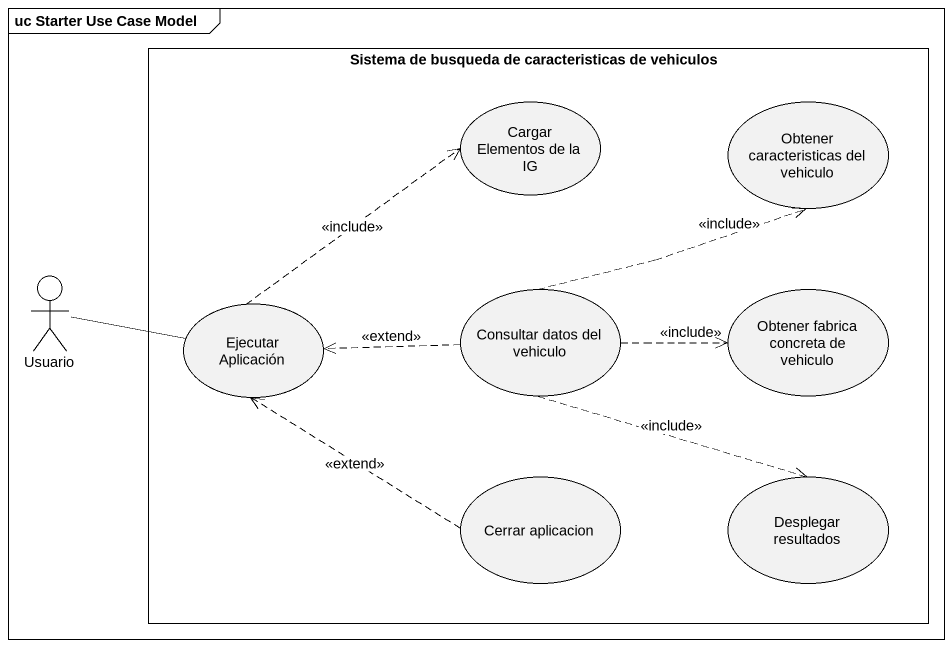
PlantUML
@startuml
mainframe uc Starter Use Case Model
rectangle "Sistema de busqueda de caracteristicas de vehiculos" as Sistema_de_busqueda_de {
  usecase "Cargar Elementos de la IG" as Cargar_Elementos_de_la_IG
  usecase "Obtener caracteristicas del vehiculo" as Obtener_caracteristicas_del
  usecase "Consultar datos del vehiculo" as Consultar_datos_del_vehiculo
  usecase "Obtener fabrica concreta de vehiculo" as Obtener_fabrica_concreta_de
  usecase "Ejecutar Aplicación" as Ejecutar_Aplicación
  usecase "Cerrar aplicacion" as Cerrar_aplicacion
  usecase "Desplegar resultados" as Desplegar_resultados
}
actor Usuario
Usuario -right- Ejecutar_Aplicación
Consultar_datos_del_vehiculo .up.> Obtener_caracteristicas_del : <<include>>
Consultar_datos_del_vehiculo .right.> Obtener_fabrica_concreta_de : <<include>>
Consultar_datos_del_vehiculo .left.> Ejecutar_Aplicación : <<extend>>
Consultar_datos_del_vehiculo ..> Desplegar_resultados : <<include>>
Ejecutar_Aplicación .up.> Cargar_Elementos_de_la_IG : <<include>>
Cerrar_aplicacion .up.> Ejecutar_Aplicación : <<extend>>
@enduml
